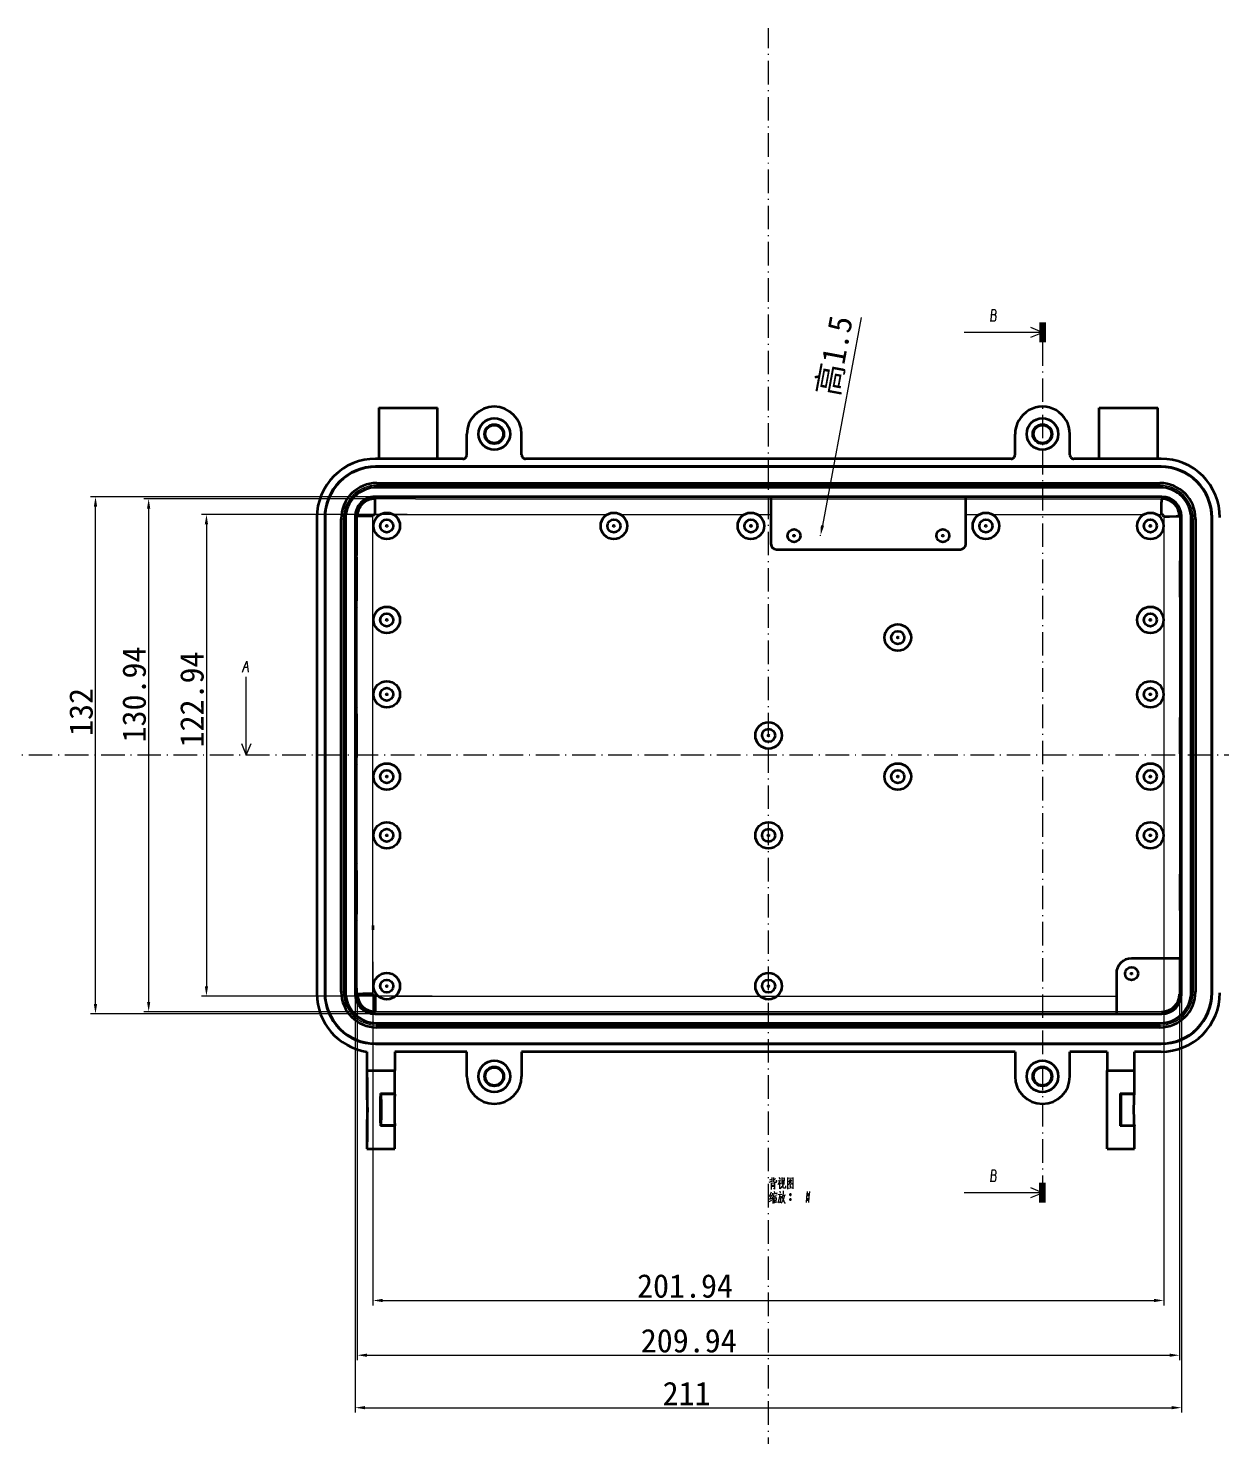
# Model space of a CAD drawing. Header units: millimetres. Extents: x -2350 to -557, y -483 to 312.
# Drawn here: x -1581.3 to -1276.9, y -211.9 to 147.3 of the extents above; entities that cross this region are included whole.
import ezdxf

# ---------------------------------------------------------------- set-up
doc = ezdxf.new("R2010")
doc.units = ezdxf.units.MM
doc.header["$LTSCALE"] = 0.5
doc.header["$PDSIZE"] = -1
doc.linetypes.add('DASHDOT', pattern=[18.5, 12, -3, 0.5, -3])
doc.layers.get('0').update_dxf_attribs({"lineweight": 0})
doc.styles.get("Standard").update_dxf_attribs({"font": ''})
doc.styles.get('Standard').set_extended_font_data('FangSong_GB2312')
doc.dimstyles.get("Standard").update_dxf_attribs({"dimtxt": 0.18, "dimasz": 0.18, "dimexe": 0.18, "dimexo": 0.0625, "dimgap": 0.09, "dimtad": 0, "dimtih": 1, "dimtoh": 1, "dimdec": 4, "dimzin": 0, "dimdsep": 46, "dimtxsty": 'Standard', "dimcen": 0.09, "dimadec": 0, "dimazin": 0, "dimtfac": 1, "dimtdec": 4, "dimtofl": 0, "dimtmove": 0, "dimatfit": 3, "dimfxl": 0, "dimtolj": 1, "dimtzin": 0, "dimarcsym": 0})

# ---------------------------------------------------------------- blocks, each defined once
blk = doc.blocks.new('*D189')
at = {"color": 1, "lineweight": 20}
for p, q in [((-1489.68, 27.64), (-1565.32, 27.64)), ((-1564.07, -101.86), (-1564.07, 25.14)), ((-1491.74, -104.36), (-1565.32, -104.36))]:
    blk.add_line(p, q, dxfattribs=at)
at = {"color": 1}
for points in [[(-1563.65, 25.14), (-1564.49, 25.14), (-1564.07, 27.64)], [(-1564.49, -101.86), (-1563.65, -101.86), (-1564.07, -104.36)]]:
    blk.add_solid(points, dxfattribs=at)
at = {"layer": 'Defpoints', "color": 0}
for p in [(-1564.07, 27.64), (-1489.68, 27.64), (-1491.74, -104.36)]:
    blk.add_point(p, dxfattribs=at)
at = {"color": 0, "insert": (-1567.73, -27.31), "char_height": 6, "attachment_point": 5, "rotation": 90}
blk.add_mtext('132', dxfattribs=at)
blk = doc.blocks.new('*D190')
at = {"color": 1, "lineweight": 20}
for p, q in [((-1497.74, -98.9), (-1497.74, -206.19)), ((-1286.74, -97.34), (-1286.74, -206.19)), ((-1495.24, -204.94), (-1289.24, -204.94))]:
    blk.add_line(p, q, dxfattribs=at)
at = {"color": 1}
for points in [[(-1495.24, -204.52), (-1495.24, -205.35), (-1497.74, -204.94)], [(-1289.24, -205.35), (-1289.24, -204.52), (-1286.74, -204.94)]]:
    blk.add_solid(points, dxfattribs=at)
at = {"layer": 'Defpoints', "color": 0}
for p in [(-1497.74, -98.9), (-1286.74, -97.34), (-1286.74, -204.94)]:
    blk.add_point(p, dxfattribs=at)
at = {"color": 0, "insert": (-1413.11, -201.31), "char_height": 6, "attachment_point": 5}
blk.add_mtext('211', dxfattribs=at)
blk = doc.blocks.new('*D191')
at = {"color": 1, "lineweight": 20}
for p, q in [((-1368.56, 73.44), (-1378.42, 20.3)), ((-1378.91, 17.69), (-1378.88, 17.84))]:
    blk.add_line(p, q, dxfattribs=at)
at = {"color": 1}
blk.add_solid([(-1378.83, 20.37), (-1378.01, 20.22), (-1378.88, 17.84)], dxfattribs=at)
at = {"layer": 'Defpoints', "color": 0}
for p in [(-1378.91, 17.69), (-1378.88, 17.84)]:
    blk.add_point(p, dxfattribs=at)
at = {"color": 0, "insert": (-1375.14, 63.6), "char_height": 6, "attachment_point": 5, "rotation": 79.4851}
blk.add_mtext('高1.5', dxfattribs=at)
blk = doc.blocks.new('*D192')
at = {"color": 1, "lineweight": 20}
for p, q in [((-1491.01, 27.11), (-1551.74, 27.11)), ((-1550.49, 24.61), (-1550.49, -101.33)), ((-1489.33, -103.83), (-1551.74, -103.83))]:
    blk.add_line(p, q, dxfattribs=at)
at = {"color": 1}
for points in [[(-1550.08, 24.61), (-1550.91, 24.61), (-1550.49, 27.11)], [(-1550.91, -101.33), (-1550.08, -101.33), (-1550.49, -103.83)]]:
    blk.add_solid(points, dxfattribs=at)
at = {"layer": 'Defpoints', "color": 0}
for p in [(-1491.01, 27.11), (-1550.49, -103.83), (-1489.33, -103.83)]:
    blk.add_point(p, dxfattribs=at)
at = {"color": 0, "insert": (-1554.17, -22.85), "char_height": 6, "attachment_point": 5, "rotation": 90}
blk.add_mtext('130.94', dxfattribs=at)
blk = doc.blocks.new('*D193')
at = {"color": 1, "lineweight": 20}
for p, q in [((-1484.49, 23.11), (-1536.98, 23.11)), ((-1535.73, 20.61), (-1535.73, -97.33)), ((-1478.1, -99.83), (-1536.98, -99.83))]:
    blk.add_line(p, q, dxfattribs=at)
at = {"color": 1}
for points in [[(-1535.32, 20.61), (-1536.15, 20.61), (-1535.73, 23.11)], [(-1536.15, -97.33), (-1535.32, -97.33), (-1535.73, -99.83)]]:
    blk.add_solid(points, dxfattribs=at)
at = {"layer": 'Defpoints', "color": 0}
for p in [(-1484.49, 23.11), (-1535.73, -99.83), (-1478.1, -99.83)]:
    blk.add_point(p, dxfattribs=at)
at = {"color": 0, "insert": (-1539.41, -24.11), "char_height": 6, "attachment_point": 5, "rotation": 90}
blk.add_mtext('122.94', dxfattribs=at)
blk = doc.blocks.new('*D194')
at = {"color": 1, "lineweight": 20}
for p, q in [((-1287.27, -95.83), (-1287.27, -192.8)), ((-1497.21, -97.86), (-1497.21, -192.8)), ((-1494.71, -191.55), (-1289.77, -191.55))]:
    blk.add_line(p, q, dxfattribs=at)
at = {"color": 1}
for points in [[(-1494.71, -191.13), (-1494.71, -191.96), (-1497.21, -191.55)], [(-1289.77, -191.96), (-1289.77, -191.13), (-1287.27, -191.55)]]:
    blk.add_solid(points, dxfattribs=at)
at = {"layer": 'Defpoints', "color": 0}
for p in [(-1287.27, -95.83), (-1497.21, -97.86), (-1287.27, -191.55)]:
    blk.add_point(p, dxfattribs=at)
at = {"color": 0, "insert": (-1412.57, -187.87), "char_height": 6, "attachment_point": 5}
blk.add_mtext('209.94', dxfattribs=at)
blk = doc.blocks.new('*D195')
at = {"color": 1, "lineweight": 20}
for p, q in [((-1291.27, -84.07), (-1291.27, -178.82)), ((-1493.21, -91.08), (-1493.21, -178.82)), ((-1490.71, -177.57), (-1293.77, -177.57))]:
    blk.add_line(p, q, dxfattribs=at)
at = {"color": 1}
for points in [[(-1490.71, -177.15), (-1490.71, -177.98), (-1493.21, -177.57)], [(-1293.77, -177.98), (-1293.77, -177.15), (-1291.27, -177.57)]]:
    blk.add_solid(points, dxfattribs=at)
at = {"layer": 'Defpoints', "color": 0}
for p in [(-1291.27, -84.07), (-1493.21, -91.08), (-1291.27, -177.57)]:
    blk.add_point(p, dxfattribs=at)
at = {"color": 0, "insert": (-1413.52, -173.89), "char_height": 6, "attachment_point": 5}
blk.add_mtext('201.94', dxfattribs=at)

msp = doc.modelspace()

# ---------------------------------------------------------------- linework, layer by layer
at = {"color": 7, "linetype": 'DASHDOT', "lineweight": 13}
for p, q in [((-1392.236, -422.065), (-1392.236, 147.284)), ((-1322.236, 67.091), (-1322.236, -147.551)), ((-1020.111, -38.359), (-1644.708, -38.359))]:
    msp.add_line(p, q, dxfattribs=at)
at = {"color": 7, "lineweight": 100, "ltscale": 0.125}
for p, q in [((-1322.236, 72.091), (-1322.236, 67.091)), ((-1322.236, -152.551), (-1322.236, -147.551))]:
    msp.add_line(p, q, dxfattribs=at)
at = {"color": 7, "lineweight": 13}
for p, q in [((-1322.236, 69.591), (-1342.236, 69.591)), ((-1492.236, 31.039), (-1292.236, 31.039)), ((-1292.236, 30.549), (-1492.236, 30.549)), ((-1492.236, 30.531), (-1292.236, 30.531)), ((-1482.306, 27.111), (-1430.8, 27.111)), ((-1430.8, 27.111), (-1315.999, 27.111)), ((-1315.999, 27.111), (-1291.77, 27.111)), ((-1501.233, -98.759), (-1501.233, 22.041)), ((-1500.744, 22.041), (-1500.744, -98.759)), ((-1500.726, -98.759), (-1500.726, 22.041)), ((-1493.206, -81.817), (-1493.206, 22.641)), ((-1492.735, 23.112), (-1491.377, 23.112)), ((-1487.994, 23.112), (-1433.377, 23.112)), ((-1429.994, 23.112), (-1398.377, 23.112)), ((-1394.994, 23.112), (-1391.588, 23.112)), ((-1341.783, 23.112), (-1338.377, 23.112)), ((-1334.994, 23.112), (-1296.377, 23.112)), ((-1292.994, 23.112), (-1291.839, 23.112)), ((-1291.265, 22.538), (-1291.265, -90.221)), ((-1287.266, 22.606), (-1287.266, -90.221)), ((-1283.746, 22.041), (-1283.746, -98.759)), ((-1283.728, -98.759), (-1283.728, 22.041)), ((-1283.238, 22.041), (-1283.238, -98.759)), ((-1497.205, -99.324), (-1497.205, 12.611)), ((-1525.553, -38.359), (-1525.553, -18.359)), ((-1291.77, -103.829), (-1492.701, -103.829)), ((-1292.236, -107.249), (-1492.236, -107.249)), ((-1492.236, -107.267), (-1292.236, -107.267)), ((-1292.236, -107.757), (-1492.236, -107.757)), ((-1322.236, -150.051), (-1342.236, -150.051))]:
    msp.add_line(p, q, dxfattribs=at)
at = {"color": 7, "lineweight": 35, "ltscale": 0.375}
for p, q in [((-1491.736, 50.341), (-1476.736, 50.341)), ((-1307.736, 50.341), (-1292.736, 50.341))]:
    msp.add_line(p, q, dxfattribs=at)
at = {"color": 7, "lineweight": 35, "ltscale": 0.325}
for p, q in [((-1491.736, 50.341), (-1491.736, 37.341)), ((-1476.736, 37.341), (-1476.736, 50.341)), ((-1307.736, 37.341), (-1307.736, 50.341)), ((-1292.736, 37.341), (-1292.736, 50.341))]:
    msp.add_line(p, q, dxfattribs=at)
at = {"color": 7, "lineweight": 35, "ltscale": 0.132504}
for p, q in [((-1469.236, 38.341), (-1469.236, 43.641)), ((-1455.236, 38.341), (-1455.236, 43.641)), ((-1329.236, 38.341), (-1329.236, 43.641)), ((-1315.236, 38.341), (-1315.236, 43.641))]:
    msp.add_line(p, q, dxfattribs=at)
at = {"color": 7, "lineweight": 35}
for p, q in [((-1470.235, 37.341), (-1492.538, 37.341)), ((-1330.235, 37.341), (-1454.236, 37.341)), ((-1291.933, 37.341), (-1314.236, 37.341)), ((-1291.939, 35.341), (-1492.533, 35.341)), ((-1292.017, 35.263), (-1492.454, 35.263)), ((-1492.236, 31.12), (-1292.236, 31.12)), ((-1292.236, 30.041), (-1492.236, 30.041)), ((-1291.736, 27.641), (-1492.736, 27.641)), ((-1505.536, 22.338), (-1505.536, -99.056)), ((-1505.457, 22.26), (-1505.457, -98.977)), ((-1501.314, -98.759), (-1501.314, 22.041)), ((-1500.236, 22.041), (-1500.236, -98.759)), ((-1497.736, 22.641), (-1497.736, -99.359)), ((-1286.736, -99.359), (-1286.736, 22.641)), ((-1284.236, -98.759), (-1284.236, 22.041)), ((-1283.157, 22.041), (-1283.157, -98.759)), ((-1279.014, -98.977), (-1279.014, 22.26)), ((-1278.936, -99.056), (-1278.936, 22.338)), ((-1507.536, 18.674), (-1507.536, -85.392)), ((-1390.186, 14.189), (-1343.186, 14.189)), ((-1492.736, -104.359), (-1291.736, -104.359)), ((-1492.236, -106.759), (-1292.236, -106.759)), ((-1292.236, -107.837), (-1492.236, -107.837)), ((-1492.533, -112.059), (-1291.939, -112.059)), ((-1492.454, -111.98), (-1292.017, -111.98)), ((-1329.236, -114.059), (-1455.236, -114.059))]:
    msp.add_line(p, q, dxfattribs=at)
at = {"color": 7, "lineweight": 13, "ltscale": 0.002776}
for p, q in [((-1492.454, 35.263), (-1492.533, 35.341)), ((-1291.939, 35.341), (-1292.017, 35.263)), ((-1492.533, -112.059), (-1492.454, -111.98)), ((-1292.017, -111.98), (-1291.939, -112.059))]:
    msp.add_line(p, q, dxfattribs=at)
at = {"color": 7, "lineweight": 13, "ltscale": 0.002015}
for p, q in [((-1492.236, 31.039), (-1492.236, 31.12)), ((-1292.236, 31.12), (-1292.236, 31.039)), ((-1492.236, -107.757), (-1492.236, -107.837)), ((-1292.236, -107.757), (-1292.236, -107.837))]:
    msp.add_line(p, q, dxfattribs=at)
at = {"color": 7, "lineweight": 13, "ltscale": 0.012248}
for p, q in [((-1492.236, 31.039), (-1492.236, 30.549)), ((-1292.236, 30.549), (-1292.236, 31.039)), ((-1492.236, -107.757), (-1492.236, -107.267)), ((-1292.236, -107.267), (-1292.236, -107.757))]:
    msp.add_line(p, q, dxfattribs=at)
at = {"color": 7, "lineweight": 13, "ltscale": 0.012251}
for p, q in [((-1492.236, 30.041), (-1492.236, 30.531)), ((-1292.236, 30.041), (-1292.236, 30.531)), ((-1492.236, -107.249), (-1492.236, -106.759)), ((-1292.236, -107.249), (-1292.236, -106.759))]:
    msp.add_line(p, q, dxfattribs=at)
at = {"color": 7, "lineweight": 13, "ltscale": 0.013253}
for p, q in [((-1492.736, 27.111), (-1492.736, 27.641)), ((-1291.736, 27.111), (-1291.736, 27.641)), ((-1492.736, -103.829), (-1492.736, -104.359)), ((-1291.736, -103.829), (-1291.736, -104.359))]:
    msp.add_line(p, q, dxfattribs=at)
at = {"color": 7, "lineweight": 35, "ltscale": 0.099984}
for q in [(-1492.735, 23.112), (-1492.736, 23.112)]:
    msp.add_line((-1492.736, 27.111), q, dxfattribs=at)
at = {"color": 7, "lineweight": 13, "ltscale": 0.260751}
msp.add_line((-1482.306, 27.111), (-1492.736, 27.111), dxfattribs=at)
at = {"color": 7, "lineweight": 35, "ltscale": 0.330135}
for p, q in [((-1391.588, 27.641), (-1391.588, 15.591)), ((-1341.783, 15.591), (-1341.783, 27.641))]:
    msp.add_line(p, q, dxfattribs=at)
at = {"color": 7, "lineweight": 35, "ltscale": 0.0008667}
msp.add_line((-1291.736, 27.111), (-1291.77, 27.111), dxfattribs=at)
at = {"color": 7, "lineweight": 35, "ltscale": 0.091727}
msp.add_line((-1507.536, 22.343), (-1507.536, 18.674), dxfattribs=at)
at = {"color": 7, "lineweight": 13, "ltscale": 0.002778}
for p, q in [((-1505.536, 22.338), (-1505.457, 22.26)), ((-1279.014, 22.26), (-1278.936, 22.338)), ((-1505.457, -98.977), (-1505.536, -99.056)), ((-1278.936, -99.056), (-1279.014, -98.977))]:
    msp.add_line(p, q, dxfattribs=at)
at = {"color": 7, "lineweight": 13, "ltscale": 0.002014}
for p, q in [((-1501.233, 22.041), (-1501.314, 22.041)), ((-1283.238, 22.041), (-1283.157, 22.041)), ((-1501.233, -98.759), (-1501.314, -98.759)), ((-1283.238, -98.759), (-1283.157, -98.759))]:
    msp.add_line(p, q, dxfattribs=at)
at = {"color": 7, "lineweight": 13, "ltscale": 0.012247}
for p, q in [((-1501.233, 22.041), (-1500.744, 22.041)), ((-1283.728, 22.041), (-1283.238, 22.041)), ((-1501.233, -98.759), (-1500.744, -98.759)), ((-1283.728, -98.759), (-1283.238, -98.759))]:
    msp.add_line(p, q, dxfattribs=at)
at = {"color": 7, "lineweight": 13, "ltscale": 0.01225}
for p, q in [((-1500.236, 22.041), (-1500.726, 22.041)), ((-1283.746, 22.041), (-1284.236, 22.041)), ((-1500.236, -98.759), (-1500.726, -98.759)), ((-1283.746, -98.759), (-1284.236, -98.759))]:
    msp.add_line(p, q, dxfattribs=at)
at = {"color": 7, "lineweight": 13, "ltscale": 0.013254}
for p, q in [((-1497.205, 22.641), (-1497.736, 22.641)), ((-1287.266, 22.641), (-1286.736, 22.641)), ((-1497.205, -99.359), (-1497.736, -99.359)), ((-1287.266, -99.359), (-1286.736, -99.359))]:
    msp.add_line(p, q, dxfattribs=at)
at = {"color": 7, "lineweight": 35, "ltscale": 0.099985}
msp.add_line((-1493.206, 22.641), (-1497.205, 22.641), dxfattribs=at)
msp.add_line((-1493.206, 22.641), (-1497.205, 22.641), dxfattribs=at)
at = {"color": 7, "lineweight": 13, "ltscale": 0.250751}
msp.add_line((-1497.205, 22.641), (-1497.205, 12.611), dxfattribs=at)
at = {"color": 7, "lineweight": 35, "ltscale": 0.000868225}
msp.add_line((-1287.266, 22.606), (-1287.266, 22.641), dxfattribs=at)
at = {"color": 7, "lineweight": 13, "ltscale": 0.002444}
for p, q in [((-1391.588, 15.591), (-1391.686, 15.591)), ((-1390.186, 14.189), (-1390.186, 14.091))]:
    msp.add_line(p, q, dxfattribs=at)
at = {"color": 7, "lineweight": 35, "ltscale": 0.027116}
msp.add_line((-1493.206, -81.817), (-1493.206, -82.901), dxfattribs=at)
at = {"color": 7, "lineweight": 35, "ltscale": 0.345775}
msp.add_line((-1507.536, -85.392), (-1507.536, -99.223), dxfattribs=at)
at = {"color": 7, "lineweight": 13, "ltscale": 0.408859}
msp.add_line((-1493.206, -99.256), (-1493.206, -82.901), dxfattribs=at)
at = {"color": 7, "lineweight": 35, "ltscale": 0.331332}
msp.add_line((-1286.736, -90.221), (-1299.486, -90.221), dxfattribs=at)
for p, q in [((-1287.266, -99.359), (-1287.266, -90.221)), ((-1492.632, -99.829), (-1491.93, -99.829)), ((-1487.441, -99.829), (-1303.374, -99.829))]:
    msp.add_line(p, q)
at = {"color": 7, "lineweight": 35, "ltscale": 0.266333}
msp.add_line((-1303.374, -94.109), (-1303.374, -104.359), dxfattribs=at)
at = {"color": 7, "lineweight": 35, "ltscale": 0.000867462}
msp.add_line((-1497.205, -99.324), (-1497.205, -99.359), dxfattribs=at)
at = {"color": 7, "lineweight": 35, "ltscale": 0.000866699}
msp.add_line((-1492.736, -103.829), (-1492.701, -103.829), dxfattribs=at)
at = {"color": 7, "lineweight": 35, "ltscale": 0.12}
for p, q in [((-1494.736, -114.059), (-1494.736, -118.859)), ((-1487.593, -114.059), (-1487.593, -118.859)), ((-1305.736, -114.059), (-1305.736, -118.859)), ((-1298.736, -118.859), (-1298.736, -114.059))]:
    msp.add_line(p, q, dxfattribs=at)
at = {"color": 7, "lineweight": 35, "ltscale": 0.458926}
msp.add_line((-1469.236, -114.059), (-1487.593, -114.059), dxfattribs=at)
at = {"color": 7, "lineweight": 35, "ltscale": 0.1575}
for p, q in [((-1469.236, -120.359), (-1469.236, -114.059)), ((-1455.236, -114.059), (-1455.236, -120.359)), ((-1329.236, -114.059), (-1329.236, -120.359)), ((-1315.236, -120.359), (-1315.236, -114.059))]:
    msp.add_line(p, q, dxfattribs=at)
at = {"color": 7, "lineweight": 35, "ltscale": 0.2375}
msp.add_line((-1305.736, -114.059), (-1315.236, -114.059), dxfattribs=at)
at = {"color": 7, "lineweight": 35, "ltscale": 0.170056}
msp.add_line((-1291.933, -114.059), (-1298.736, -114.059), dxfattribs=at)
at = {"color": 7, "lineweight": 35, "ltscale": 0.15}
for p, q in [((-1494.736, -118.859), (-1494.736, -124.859)), ((-1494.736, -132.859), (-1494.736, -138.859))]:
    msp.add_line(p, q, dxfattribs=at)
at = {"color": 7, "lineweight": 35, "ltscale": 0.178574}
for p, q in [((-1494.736, -118.859), (-1487.593, -118.859)), ((-1494.736, -138.859), (-1487.593, -138.859))]:
    msp.add_line(p, q, dxfattribs=at)
at = {"color": 7, "lineweight": 35, "ltscale": 0.146031}
for p, q in [((-1487.593, -124.7), (-1487.593, -118.859)), ((-1298.736, -124.7), (-1298.736, -118.859)), ((-1487.593, -138.859), (-1487.593, -133.018)), ((-1298.736, -138.859), (-1298.736, -133.018))]:
    msp.add_line(p, q, dxfattribs=at)
at = {"color": 7, "lineweight": 35, "ltscale": 0.175}
for p, q in [((-1305.736, -118.859), (-1298.736, -118.859)), ((-1305.736, -138.859), (-1298.736, -138.859))]:
    msp.add_line(p, q, dxfattribs=at)
at = {"color": 7, "lineweight": 35, "ltscale": 0.25}
for p, q in [((-1305.736, -128.859), (-1305.736, -118.859)), ((-1305.736, -138.859), (-1305.736, -128.859))]:
    msp.add_line(p, q, dxfattribs=at)
at = {"color": 7, "lineweight": 35, "ltscale": 0.000872803}
for p, q in [((-1494.736, -124.859), (-1494.701, -124.859)), ((-1491.164, -124.859), (-1491.199, -124.859)), ((-1302.236, -124.859), (-1302.27, -124.859)), ((-1494.701, -132.859), (-1494.736, -132.859)), ((-1491.199, -132.859), (-1491.164, -132.859)), ((-1302.27, -132.859), (-1302.236, -132.859))]:
    msp.add_line(p, q, dxfattribs=at)
at = {"color": 7, "lineweight": 35, "ltscale": 0.093256}
for p, q in [((-1491.323, -124.7), (-1487.593, -124.7)), ((-1487.593, -133.018), (-1491.323, -133.018))]:
    msp.add_line(p, q, dxfattribs=at)
at = {"color": 7, "lineweight": 35, "ltscale": 0.005612}
for p, q in [((-1491.164, -124.859), (-1491.323, -124.7)), ((-1491.164, -132.859), (-1491.323, -133.018))]:
    msp.add_line(p, q, dxfattribs=at)
at = {"color": 7, "lineweight": 35, "ltscale": 0.089285}
for p, q in [((-1487.593, -124.859), (-1491.164, -124.859)), ((-1487.593, -132.859), (-1491.164, -132.859))]:
    msp.add_line(p, q, dxfattribs=at)
at = {"color": 7, "lineweight": 35, "ltscale": 0.003969}
for p, q in [((-1487.593, -124.859), (-1487.593, -124.7)), ((-1298.736, -124.859), (-1298.736, -124.7)), ((-1487.593, -132.859), (-1487.593, -133.018)), ((-1298.736, -132.859), (-1298.736, -133.018))]:
    msp.add_line(p, q, dxfattribs=at)
at = {"color": 7, "lineweight": 35, "ltscale": 0.09147}
for p, q in [((-1302.394, -124.7), (-1298.736, -124.7)), ((-1298.736, -133.018), (-1302.394, -133.018))]:
    msp.add_line(p, q, dxfattribs=at)
at = {"color": 7, "lineweight": 35, "ltscale": 0.005614}
for p, q in [((-1302.236, -124.859), (-1302.394, -124.7)), ((-1302.236, -132.859), (-1302.394, -133.018))]:
    msp.add_line(p, q, dxfattribs=at)
at = {"color": 7, "lineweight": 35, "ltscale": 0.0875}
for p, q in [((-1298.736, -124.859), (-1302.236, -124.859)), ((-1302.236, -132.859), (-1298.736, -132.859))]:
    msp.add_line(p, q, dxfattribs=at)
at = {"color": 7, "lineweight": 13}
for points in [[(-1335.569, 72.566), (-1334.484, 72.566), (-1334.239, 72.741), (-1334.134, 72.916), (-1334.029, 73.546), (-1334.169, 73.861), (-1334.519, 74.071), (-1334.344, 74.211), (-1334.099, 74.526), (-1334.099, 74.946), (-1334.239, 75.261), (-1334.414, 75.366), (-1335.184, 75.366), (-1335.324, 73.966), (-1335.464, 72.566)], [(-1334.519, 74.071), (-1335.324, 74.071)], [(-1325.236, 68.348), (-1322.236, 69.591), (-1325.236, 70.834)], [(-1526.509, -17.138), (-1525.984, -15.738), (-1525.459, -14.338), (-1525.249, -15.738), (-1525.039, -17.138)], [(-1526.019, -15.843), (-1525.249, -15.843)], [(-1526.796, -35.359), (-1525.553, -38.359), (-1524.311, -35.359)], [(-1392.061, -147.399), (-1391.326, -147.119)], [(-1391.851, -146.734), (-1391.326, -146.594)], [(-1391.326, -146.139), (-1391.326, -147.469)], [(-1390.941, -146.139), (-1390.941, -147.224)], [(-1390.381, -146.419), (-1390.941, -146.944)], [(-1390.941, -147.224), (-1390.836, -147.364)], [(-1390.136, -147.329), (-1390.171, -146.839)], [(-1389.191, -146.804), (-1389.366, -147.294), (-1389.856, -148.029)], [(-1389.821, -147.014), (-1389.261, -146.944)], [(-1389.541, -146.139), (-1389.261, -146.559)], [(-1388.771, -146.174), (-1388.771, -147.854)], [(-1388.106, -146.349), (-1388.771, -146.419)], [(-1388.456, -146.769), (-1388.561, -147.819)], [(-1388.176, -147.924), (-1388.106, -146.244)], [(-1387.336, -146.139), (-1387.336, -147.609), (-1387.336, -149.114)], [(-1387.336, -146.174), (-1387.336, -147.574), (-1387.336, -148.974)], [(-1385.866, -146.314), (-1387.336, -146.454)], [(-1386.566, -146.594), (-1387.126, -147.399)], [(-1386.811, -147.154), (-1386.111, -147.889)], [(-1386.776, -146.944), (-1386.321, -146.874)], [(-1386.566, -147.364), (-1386.216, -146.734)], [(-1385.901, -148.939), (-1385.901, -147.574), (-1385.866, -146.174)], [(-1335.569, -147.076), (-1334.484, -147.076), (-1334.239, -146.901), (-1334.134, -146.726), (-1334.029, -146.096), (-1334.169, -145.781), (-1334.519, -145.571), (-1334.344, -145.431), (-1334.099, -145.116), (-1334.099, -144.696), (-1334.239, -144.381), (-1334.414, -144.276), (-1335.184, -144.276), (-1335.324, -145.676), (-1335.464, -147.076)], [(-1334.519, -145.571), (-1335.324, -145.571)], [(-1391.501, -149.884), (-1391.956, -150.969)], [(-1391.431, -150.654), (-1391.886, -151.669)], [(-1391.501, -147.574), (-1391.501, -149.219)], [(-1391.501, -147.749), (-1390.661, -147.679)], [(-1391.501, -148.169), (-1390.836, -148.099)], [(-1391.501, -148.484), (-1390.836, -148.414)], [(-1391.186, -150.199), (-1391.291, -150.759)], [(-1391.186, -150.339), (-1390.136, -150.199)], [(-1390.941, -150.619), (-1391.116, -151.179)], [(-1390.661, -149.184), (-1390.941, -148.939)], [(-1390.871, -150.899), (-1390.171, -150.794)], [(-1390.836, -147.364), (-1390.136, -147.329)], [(-1390.801, -149.709), (-1390.626, -150.094)], [(-1390.661, -147.609), (-1390.661, -149.184)], [(-1390.101, -150.094), (-1390.241, -150.549)], [(-1389.331, -150.479), (-1389.436, -151.389), (-1389.541, -151.809), (-1389.856, -152.684)], [(-1389.821, -150.549), (-1388.771, -150.409)], [(-1389.366, -147.294), (-1389.366, -149.079)], [(-1389.366, -147.469), (-1389.051, -147.784)], [(-1389.331, -149.639), (-1389.226, -150.199)], [(-1389.261, -149.079), (-1388.981, -148.799)], [(-1388.981, -148.799), (-1388.736, -148.449)], [(-1388.561, -147.819), (-1388.736, -148.449)], [(-1388.491, -150.339), (-1388.631, -150.969)], [(-1388.561, -150.724), (-1387.861, -150.584)], [(-1388.421, -149.604), (-1388.491, -150.339)], [(-1388.421, -148.799), (-1388.421, -147.714)], [(-1388.281, -148.904), (-1388.421, -148.799)], [(-1388.141, -150.654), (-1388.351, -151.599)], [(-1387.861, -148.904), (-1388.281, -148.904)], [(-1387.861, -148.274), (-1387.861, -148.904)], [(-1387.336, -148.869), (-1385.971, -148.764)], [(-1387.266, -148.064), (-1386.776, -147.644)], [(-1386.811, -148.239), (-1386.461, -148.624)], [(-1386.811, -150.514), (-1386.426, -150.514)], [(-1386.776, -147.644), (-1386.566, -147.364)], [(-1386.776, -150.409), (-1386.461, -150.409)], [(-1386.776, -150.654), (-1386.461, -150.654)], [(-1386.706, -147.854), (-1386.461, -148.134)], [(-1386.111, -147.889), (-1385.936, -147.854)], [(-1385.901, -149.044), (-1385.901, -148.939), (-1385.971, -148.764)], [(-1382.366, -149.779), (-1382.471, -151.179), (-1382.576, -152.579)], [(-1382.366, -150.514), (-1381.981, -150.514)], [(-1382.331, -150.409), (-1382.016, -150.409)], [(-1382.331, -150.654), (-1382.016, -150.654)], [(-1381.771, -149.779), (-1381.876, -151.179), (-1381.981, -152.579)], [(-1325.236, -151.293), (-1322.236, -150.051), (-1325.236, -148.808)], [(-1392.026, -152.334), (-1391.326, -151.949)], [(-1391.571, -150.899), (-1391.991, -151.039)], [(-1391.921, -151.669), (-1391.396, -151.494)], [(-1391.116, -151.179), (-1391.431, -151.669)], [(-1391.081, -151.109), (-1391.081, -152.824)], [(-1390.801, -151.319), (-1390.766, -152.719)], [(-1390.801, -151.424), (-1390.276, -151.354)], [(-1390.766, -151.984), (-1390.381, -151.914)], [(-1390.311, -152.474), (-1390.731, -152.544)], [(-1390.556, -150.864), (-1390.626, -151.424)], [(-1390.241, -151.249), (-1390.311, -152.649)], [(-1389.016, -150.969), (-1389.121, -151.809), (-1389.261, -152.649), (-1389.471, -152.369)], [(-1389.401, -151.144), (-1389.016, -151.074)], [(-1388.631, -152.229), (-1389.016, -152.754)], [(-1388.631, -150.969), (-1388.806, -151.529)], [(-1388.701, -151.214), (-1388.141, -152.649)], [(-1388.351, -151.599), (-1388.631, -152.229)], [(-1388.141, -152.649), (-1387.826, -152.649)], [(-1386.811, -151.774), (-1386.426, -151.774)], [(-1386.776, -151.669), (-1386.461, -151.669)], [(-1386.776, -151.914), (-1386.461, -151.914)], [(-1382.366, -151.774), (-1381.981, -151.774)], [(-1382.331, -151.669), (-1382.016, -151.669)], [(-1382.331, -151.914), (-1382.016, -151.914)]]:
    msp.add_lwpolyline(points, dxfattribs=at)
at = {"color": 7, "lineweight": 35}
for points in [[(-1291.839, 23.112), (-1291.806, 25.707), (-1291.776, 26.68), (-1291.751, 27.04), (-1291.742, 27.095), (-1291.738, 27.108), (-1291.736, 27.111)], [(-1291.839, 23.112), (-1291.818, 25.929), (-1291.794, 26.845), (-1291.78, 27.065), (-1291.773, 27.104), (-1291.771, 27.109), (-1291.77, 27.111)], [(-1287.266, 22.641), (-1287.267, 22.639), (-1287.275, 22.636), (-1287.322, 22.627), (-1287.672, 22.602), (-1289.835, 22.55), (-1291.265, 22.538)], [(-1287.266, 22.606), (-1287.268, 22.605), (-1287.28, 22.602), (-1287.368, 22.592), (-1288.085, 22.565), (-1291.265, 22.538)], [(-1493.206, -99.256), (-1495.801, -99.288), (-1496.774, -99.319), (-1497.134, -99.343), (-1497.189, -99.352), (-1497.203, -99.357), (-1497.205, -99.359)], [(-1497.205, -99.324), (-1497.203, -99.323), (-1497.191, -99.319), (-1497.103, -99.31), (-1496.386, -99.283), (-1493.206, -99.256)], [(-1492.736, -103.829), (-1492.734, -103.827), (-1492.731, -103.82), (-1492.722, -103.772), (-1492.697, -103.422), (-1492.645, -101.259), (-1492.632, -99.829)], [(-1492.632, -99.829), (-1492.653, -102.647), (-1492.677, -103.563), (-1492.692, -103.783), (-1492.698, -103.822), (-1492.7, -103.827), (-1492.701, -103.829)]]:
    msp.add_lwpolyline(points, dxfattribs=at)
at = {"color": 7, "lineweight": 13}
for points in [[(-1386.706, -150.724), (-1386.531, -150.724), (-1386.426, -150.619), (-1386.426, -150.444), (-1386.531, -150.339), (-1386.706, -150.339), (-1386.811, -150.444), (-1386.811, -150.619)], [(-1382.261, -150.724), (-1382.086, -150.724), (-1381.981, -150.619), (-1381.981, -150.444), (-1382.086, -150.339), (-1382.261, -150.339), (-1382.366, -150.444), (-1382.366, -150.619)], [(-1386.706, -151.984), (-1386.531, -151.984), (-1386.426, -151.879), (-1386.426, -151.704), (-1386.531, -151.599), (-1386.706, -151.599), (-1386.811, -151.704), (-1386.811, -151.879)], [(-1382.261, -151.984), (-1382.086, -151.984), (-1381.981, -151.879), (-1381.981, -151.704), (-1382.086, -151.599), (-1382.261, -151.599), (-1382.366, -151.704), (-1382.366, -151.879)]]:
    msp.add_lwpolyline(points, close=True, dxfattribs=at)
at = {"color": 7, "lineweight": 35}
for centre, radius in [((-1462.236, 43.641), 4.027), ((-1322.236, 43.641), 4.027), ((-1462.236, 43.641), 2.474), ((-1462.236, 43.641), 2.291), ((-1322.236, 43.641), 2.474), ((-1322.236, 43.641), 2.291), ((-1489.686, 20.191), 3.375), ((-1489.686, 20.191), 1.65), ((-1431.686, 20.191), 3.375), ((-1431.686, 20.191), 1.65), ((-1396.686, 20.191), 3.375), ((-1396.686, 20.191), 1.65), ((-1336.686, 20.191), 3.375), ((-1336.686, 20.191), 1.65), ((-1294.686, 20.191), 3.375), ((-1294.686, 20.191), 1.65), ((-1489.686, 20.191), 0.15), ((-1431.686, 20.191), 0.15), ((-1396.686, 20.191), 0.15), ((-1385.686, 17.691), 1.65), ((-1347.686, 17.691), 1.65), ((-1336.686, 20.191), 0.15), ((-1294.686, 20.191), 0.15), ((-1385.686, 17.691), 0.15), ((-1347.686, 17.691), 0.15), ((-1489.686, -3.809), 3.375), ((-1489.686, -3.809), 1.65), ((-1294.686, -3.809), 3.375), ((-1294.686, -3.809), 1.65), ((-1489.686, -3.809), 0.15), ((-1359.186, -8.309), 3.375), ((-1359.186, -8.309), 1.65), ((-1294.686, -3.809), 0.15), ((-1359.186, -8.309), 0.15), ((-1489.686, -22.809), 3.375), ((-1489.686, -22.809), 1.65), ((-1294.686, -22.809), 3.375), ((-1294.686, -22.809), 1.65), ((-1489.686, -22.809), 0.15), ((-1294.686, -22.809), 0.15), ((-1392.186, -33.309), 3.375), ((-1392.186, -33.309), 1.65), ((-1392.186, -33.309), 0.15), ((-1489.686, -43.809), 3.375), ((-1489.686, -43.809), 1.65), ((-1359.186, -43.809), 3.375), ((-1359.186, -43.809), 1.65), ((-1294.686, -43.809), 3.375), ((-1294.686, -43.809), 1.65), ((-1489.686, -43.809), 0.15), ((-1359.186, -43.809), 0.15), ((-1294.686, -43.809), 0.15), ((-1489.686, -58.809), 3.375), ((-1489.686, -58.809), 1.65), ((-1392.186, -58.809), 3.375), ((-1392.186, -58.809), 1.65), ((-1294.686, -58.809), 3.375), ((-1294.686, -58.809), 1.65), ((-1489.686, -58.809), 0.15), ((-1392.186, -58.809), 0.15), ((-1294.686, -58.809), 0.15), ((-1299.486, -94.109), 1.65), ((-1489.686, -97.309), 3.375), ((-1489.686, -97.309), 1.65), ((-1392.186, -97.309), 3.375), ((-1392.186, -97.309), 1.65), ((-1299.486, -94.109), 0.15), ((-1489.686, -97.309), 0.15), ((-1392.186, -97.309), 0.15), ((-1462.236, -120.359), 4.027), ((-1462.236, -120.359), 2.474), ((-1462.236, -120.359), 2.291), ((-1322.236, -120.359), 4.027), ((-1322.236, -120.359), 2.474), ((-1322.236, -120.359), 2.291)]:
    msp.add_circle(centre, radius, dxfattribs=at)
for centre, radius, start, end in [((-1462.236, 43.641), 7, 0, 179.99999), ((-1322.236, 43.641), 7, 0, 180.00001), ((-1492.539, 22.344), 14.997, 89.99608, 180.00393), ((-1470.235, 38.341), 1, 269.99622, 0.00379), ((-1454.236, 38.341), 1, 179.99622, 270.0038), ((-1330.235, 38.341), 1, 269.99622, 0.00379), ((-1314.236, 38.341), 1, 179.99622, 270.0038), ((-1291.932, 22.344), 14.997, 359.99607, 90.00392), ((-1492.533, 22.339), 13.002, 89.99608, 180.00393), ((-1492.455, 22.26), 13.002, 89.99608, 180.00393), ((-1292.016, 22.26), 13.002, 359.99608, 90.00393), ((-1291.938, 22.339), 13.002, 359.99607, 90.00392), ((-1492.236, 22.041), 9.079, 90, 180.00001), ((-1492.236, 22.041), 8, 90, 180.00001), ((-1292.236, 22.041), 9.079, 0, 90), ((-1292.236, 22.041), 8, 0, 90), ((-1492.736, 22.641), 5, 90, 180.00001), ((-1492.736, 22.641), 4.47, 89.99931, 180.00001), ((-1492.735, 22.641), 4.47, 135.00111, 180.00083), ((-1492.736, 22.641), 4.47, 90.00046, 135.00018), ((-1291.736, 22.641), 5, 0, 90), ((-1291.736, 22.641), 4.47, 45.00046, 89.99954), ((-1291.736, 22.641), 4.47, 0, 90), ((-1291.736, 22.641), 4.47, 0.00046, 44.99954), ((-1492.735, 22.641), 0.471, 89.99965, 180.00073), ((-1492.737, 22.641), 0.469, 134.90266, 180.05729), ((-1492.736, 22.643), 0.469, 89.94271, 135.09734), ((-1291.838, 22.54), 0.572, 44.89961, 90.05425), ((-1291.839, 22.538), 0.574, 359.9966, 89.99768), ((-1291.837, 22.538), 0.572, 359.93967, 45.09431), ((-1390.186, 15.591), 1.402, 180.00001, 270), ((-1343.186, 15.591), 1.402, 270, 0), ((-1488.236, -82.359), 5, 173.77325, 186.22675), ((-1299.486, -94.109), 3.888, 90, 179.99999), ((-1492.539, -99.224), 14.997, 179.99749, 261.57626), ((-1492.533, -99.057), 13.002, 179.99607, 270.00392), ((-1492.455, -98.978), 13.002, 179.99607, 270.00392), ((-1492.236, -98.759), 9.079, 180.00001, 270), ((-1492.236, -98.759), 8, 179.99999, 270), ((-1492.736, -99.359), 5, 179.99999, 270), ((-1492.735, -99.359), 4.47, 180.00046, 224.99954), ((-1492.736, -99.359), 4.47, 180.00001, 270), ((-1492.634, -99.256), 0.572, 179.93967, 225.09431), ((-1492.632, -99.256), 0.574, 179.9966, 269.99768), ((-1492.633, -99.258), 0.572, 224.89961, 270.05425), ((-1292.236, -98.759), 9.079, 270, 0), ((-1292.236, -98.759), 8, 270, 0), ((-1292.016, -98.978), 13.002, 269.99608, 0.00393), ((-1291.938, -99.057), 13.002, 269.99607, 0.00392), ((-1291.932, -99.062), 14.997, 269.99607, 0.00392), ((-1291.736, -99.359), 5, 270, 360), ((-1291.736, -99.359), 4.47, 270, 360), ((-1492.736, -99.359), 4.47, 225.00046, 269.99954), ((-1462.236, -120.359), 7, 180.00001, 0), ((-1322.236, -120.359), 7, 180.00001, 0), ((-963.073, -128.773), 528.266, 179.55823, 180.00928), ((-774.144, -128.773), 528.266, 179.55823, 180.00928), ((-963.073, -128.945), 528.266, 179.99072, 180.44177), ((-774.144, -128.945), 528.266, 179.99072, 180.44177)]:
    msp.add_arc(centre, radius, start, end, dxfattribs=at)
at = {"color": 7, "lineweight": 13}
for centre, radius, start, end in [((-1492.236, 22.041), 8.998, 90, 180.00001), ((-1492.236, 22.041), 8.508, 90, 180.00001), ((-1492.236, 22.041), 8.49, 90, 179.99999), ((-1292.236, 22.041), 8.998, 0, 90), ((-1292.236, 22.041), 8.508, 0, 90), ((-1292.236, 22.041), 8.49, 360, 90), ((-1492.236, -98.759), 8.998, 180.00001, 270), ((-1492.236, -98.759), 8.508, 180.00001, 270), ((-1492.236, -98.759), 8.49, 180.00001, 270), ((-1292.236, -98.759), 8.508, 270, 0), ((-1292.236, -98.759), 8.998, 270, 0), ((-1292.236, -98.759), 8.49, 270, 0)]:
    msp.add_arc(centre, radius, start, end, dxfattribs=at)
at = {"color": 7, "lineweight": 35}
for centre, major_axis, ratio, start_param, end_param in [((-1497.448, 6.641), (0, 7.367), 0.0174551, 6.2830275, 7.8539816), ((-1497.448, 6.641), (0, 7.367), 0.0174551, 3.1417393, 6.2830275), ((-1287.024, 6.641), (0, 7.367), 0.0174551, 0.0001578, 1.5707963), ((-1287.024, 6.641), (0, 7.367), 0.0174551, 3.141446, 6.2833431), ((-1497.448, 6.641), (0, 7.367), 0.0174551, 1.5707963, 3.1417393), ((-1287.024, 6.641), (0, 7.367), 0.0174551, 1.5707963, 3.141446), ((-1497.448, -33.359), (0, 7.367), 0.0174551, 6.2830275, 7.8539816), ((-1497.448, -33.359), (0, 7.367), 0.0174551, 3.1417393, 6.2830275), ((-1287.024, -33.359), (0, -7.367), 0.0174551, 3.1417504, 4.712389), ((-1287.024, -33.359), (0, -7.367), 0.0174551, 6.2830387, 9.4249357), ((-1497.448, -33.359), (0, 7.367), 0.0174551, 1.5707963, 3.1417393), ((-1287.024, -33.359), (0, -7.367), 0.0174551, 4.712389, 6.2830387), ((-1497.448, -73.359), (0, -7.367), 0.0174551, 3.1414349, 4.712389), ((-1497.448, -73.359), (0, -7.367), 0.0174551, 0.0001466, 3.1414349), ((-1287.024, -73.359), (0, -7.367), 0.0174551, 3.1417504, 4.712389), ((-1287.024, -73.359), (0, -7.367), 0.0174551, 6.2830387, 9.4249357), ((-1497.448, -73.359), (0, -7.367), 0.0174551, 4.712389, 6.2833319), ((-1287.024, -73.359), (0, -7.367), 0.0174551, 4.712389, 6.2830387), ((-1494.736, -128.859), (0, 10), 0.0174551, 3.1415926, 6.2831853), ((-1494.701, -128.859), (0, 4), 0.0174551, 3.1415926, 6.2831853), ((-1491.199, -128.859), (0, -4), 0.0174551, 3.1415926, 6.2831853), ((-1491.129, -128.859), (0, 4), 0.0174551, 3.1415927, 6.2831853), ((-1487.633, -128.859), (0, -4), 0.0204232, 3.1415927, 6.2831853), ((-1302.27, -128.859), (0, 4), 0.0174551, 6.2831853, 9.424778), ((-1302.201, -128.859), (0, -4), 0.0174551, 6.2831853, 9.424778), ((-1298.811, -128.859), (0, -4), 0.0375422, 3.1415927, 6.2831853)]:
    msp.add_ellipse(centre, major_axis=major_axis, ratio=ratio, start_param=start_param, end_param=end_param, dxfattribs=at)

# ---------------------------------------------------------------- dimensions: what is measured, and where the dimension line sits
dim = msp.add_radius_dim(center=(-1378.906, 17.691), mpoint=(-1378.878, 17.839), text='高1.5', dimstyle='Standard', override={"dimtxt": 6, "dimasz": 2.5, "dimexe": 1.25, "dimexo": 0, "dimgap": 0.625, "dimtad": 1, "dimtih": 0, "dimtoh": 0, "dimdec": 2, "dimzin": 8, "dimcen": -2.5, "dimclrd": 1, "dimclre": 1, "dimtdec": 2, "dimtofl": 1, "dimatfit": 0, "dimtolj": 0, "dimtzin": 8, "dimlwd": 20, "dimlwe": 20})
dim.commit()
dim.dimension.update_dxf_attribs({"geometry": '*D191', "text_midpoint": (-1370.543, 62.745), "dimtype": 164})
for base, p1, p2, picture, middle in [((-1564.069, 27.641), (-1491.736, -104.359), (-1489.677, 27.641), '*D189', (-1564.069, -27.31)), ((-1550.492, -103.829), (-1491.008, 27.111), (-1489.33, -103.829), '*D192', (-1550.492, -22.849)), ((-1535.734, -99.829), (-1484.49, 23.112), (-1478.097, -99.829), '*D193', (-1535.734, -24.111))]:
    dim = msp.add_linear_dim(base=base, p1=p1, p2=p2, angle=90, dimstyle='Standard', override={"dimtxt": 6, "dimasz": 2.5, "dimexe": 1.25, "dimexo": 0, "dimgap": 0.625, "dimtad": 1, "dimtih": 0, "dimtoh": 0, "dimdec": 2, "dimzin": 8, "dimcen": -2.5, "dimclrd": 1, "dimclre": 1, "dimtdec": 2, "dimtofl": 1, "dimatfit": 0, "dimtolj": 0, "dimtzin": 8, "dimlwd": 20, "dimlwe": 20})
    dim.commit()
    dim.dimension.update_dxf_attribs({"geometry": picture, "text_midpoint": middle, "dimtype": 160})
for base, p1, p2, picture, middle in [((-1291.265, -177.566), (-1493.206, -91.078), (-1291.265, -84.072), '*D195', (-1413.515, -177.566)), ((-1287.266, -191.548), (-1497.205, -97.858), (-1287.266, -95.83), '*D194', (-1412.568, -191.548)), ((-1286.736, -204.935), (-1497.736, -98.9), (-1286.736, -97.345), '*D190', (-1413.108, -204.935))]:
    dim = msp.add_linear_dim(base=base, p1=p1, p2=p2, dimstyle='Standard', override={"dimtxt": 6, "dimasz": 2.5, "dimexe": 1.25, "dimexo": 0, "dimgap": 0.625, "dimtad": 1, "dimtih": 0, "dimtoh": 0, "dimdec": 2, "dimzin": 8, "dimcen": -2.5, "dimclrd": 1, "dimclre": 1, "dimtdec": 2, "dimtofl": 1, "dimatfit": 0, "dimtolj": 0, "dimtzin": 8, "dimlwd": 20, "dimlwe": 20})
    dim.commit()
    dim.dimension.update_dxf_attribs({"geometry": picture, "text_midpoint": middle, "dimtype": 160})

doc.saveas('drawing.dxf')
